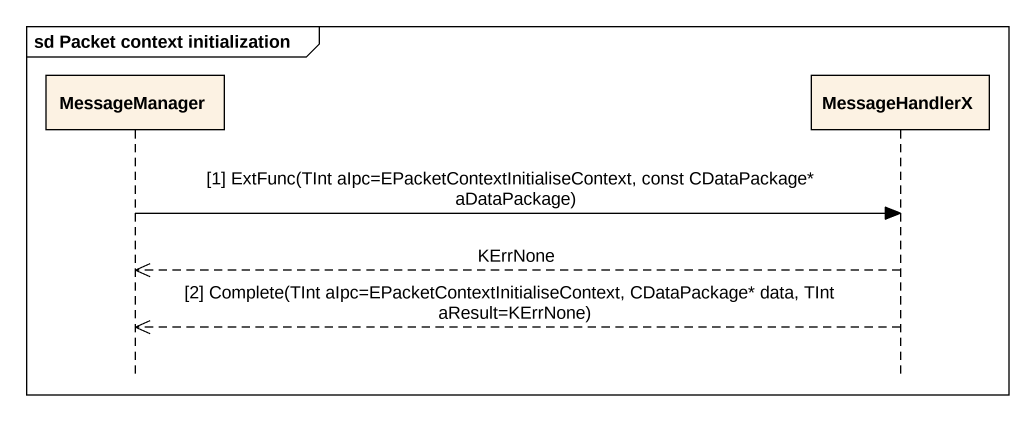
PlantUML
@startuml
mainframe sd Packet context initialization
hide footbox
participant MessageManager
participant MessageHandlerX

MessageManager -> MessageHandlerX : [1] ExtFunc(TInt aIpc=EPacketContextInitialiseContext, const CDataPackage* aDataPackage)
MessageHandlerX -->> MessageManager : KErrNone
MessageHandlerX -->> MessageManager : [2] Complete(TInt aIpc=EPacketContextInitialiseContext, CDataPackage* data, TInt aResult=KErrNone)
@enduml
